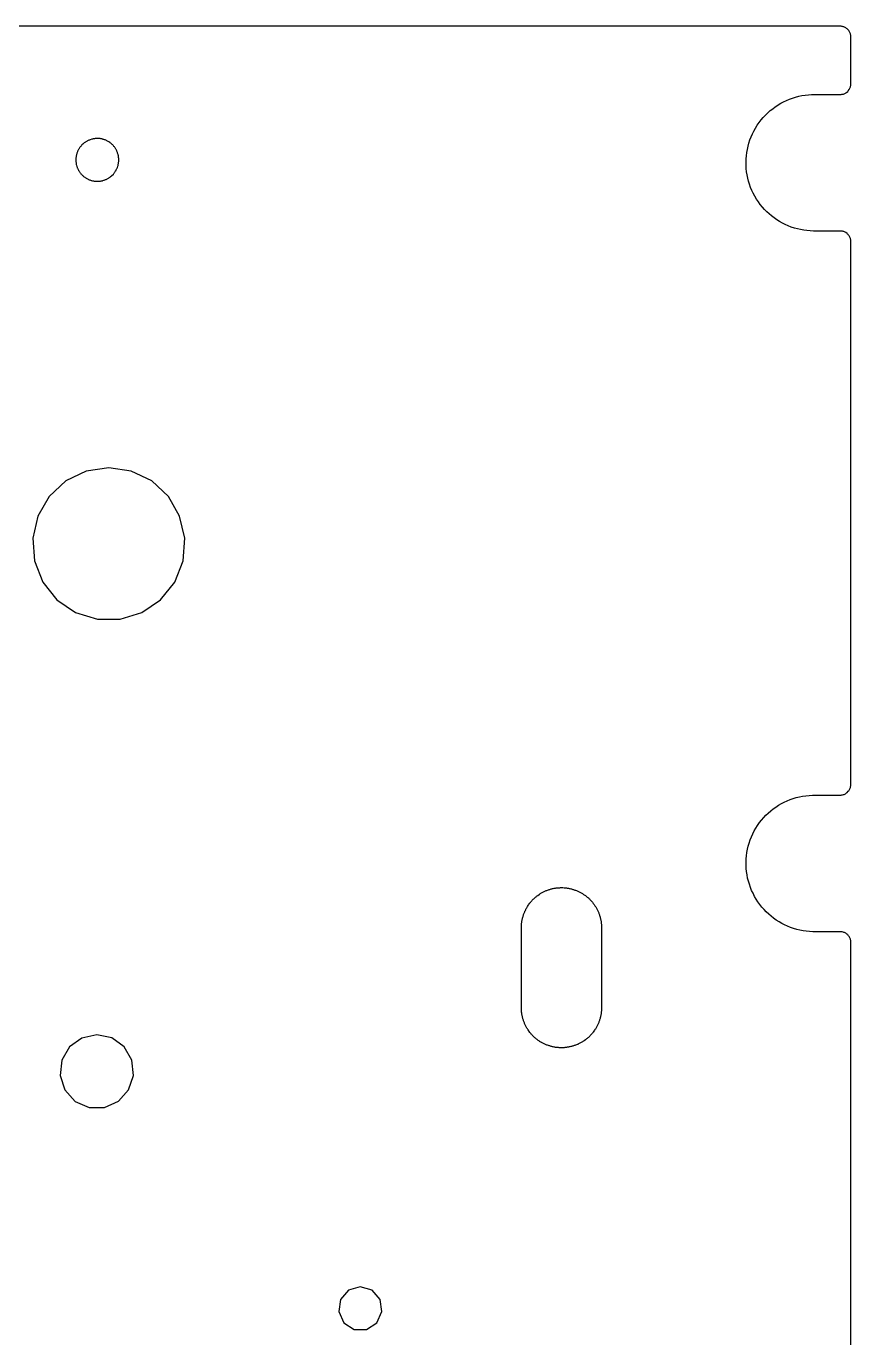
# Model space of a CAD drawing. Extents: x 14 to 158, y 769 to 1204.
# Drawn here: x 78.9 to 157.1, y 1079.8 to 1204.3 of the extents above; entities that cross this region are included whole.
import ezdxf

# ---------------------------------------------------------------- set-up
doc = ezdxf.new("R2010")
doc.units = 0

msp = doc.modelspace()

# ---------------------------------------------------------------- linework, layer by layer
at = {"layer": 'Top'}
for p, q in [((156.20052, 1204.252397), (15.0241, 1204.26)), ((156.276554, 1204.245905), (156.20052, 1204.252397)), ((156.33993, 1204.230081), (156.276554, 1204.245905)), ((156.4128, 1204.214258), (156.33993, 1204.230081)), ((156.479341, 1204.18894), (156.4128, 1204.214258)), ((156.542716, 1204.163622), (156.479341, 1204.18894)), ((156.606092, 1204.131894), (156.542716, 1204.163622)), ((156.663138, 1204.100165), (156.606092, 1204.131894)), ((156.729679, 1204.058943), (156.663138, 1204.100165)), ((156.777231, 1204.011391), (156.729679, 1204.058943)), ((156.834277, 1203.960674), (156.777231, 1204.011391)), ((156.884994, 1203.913122), (156.834277, 1203.960674)), ((156.932546, 1203.856075), (156.884994, 1203.913122)), ((156.973769, 1203.799029), (156.932546, 1203.856075)), ((157.005497, 1203.735653), (156.973769, 1203.799029)), ((157.037225, 1203.669113), (157.005497, 1203.735653)), ((157.062543, 1203.605737), (157.037225, 1203.669113)), ((157.087861, 1203.539197), (157.062543, 1203.605737)), ((157.103685, 1203.466246), (157.087861, 1203.539197)), ((157.119508, 1203.40287), (157.103685, 1203.466246)), ((157.126, 1203.33), (157.119508, 1203.40287)), ((157.126003, 1198.712143), (157.126, 1203.33)), ((152.792933, 1197.721762), (153.103571, 1197.75349)), ((153.103571, 1197.75349), (153.411037, 1197.778808)), ((153.411037, 1197.778808), (156.137, 1197.78)), ((156.137, 1197.78), (156.20987, 1197.786492)), ((156.20987, 1197.786492), (156.282821, 1197.795986)), ((156.282821, 1197.795986), (156.349362, 1197.802478)), ((156.349362, 1197.802478), (156.422231, 1197.818301)), ((156.422231, 1197.818301), (156.485607, 1197.843619)), ((156.485607, 1197.843619), (156.552148, 1197.875347)), ((156.552148, 1197.875347), (156.615523, 1197.910241)), ((156.615523, 1197.910241), (156.67257, 1197.941969)), ((156.67257, 1197.941969), (156.729616, 1197.983192)), ((156.729616, 1197.983192), (156.843725, 1198.078288)), ((156.843725, 1198.078288), (156.891277, 1198.129005)), ((156.891277, 1198.129005), (156.97369, 1198.243114)), ((156.97369, 1198.243114), (157.011748, 1198.306489)), ((157.011748, 1198.306489), (157.037066, 1198.369865)), ((157.037066, 1198.369865), (157.068794, 1198.436405)), ((157.068794, 1198.436405), (157.087782, 1198.499781)), ((157.087782, 1198.499781), (157.110017, 1198.566322)), ((157.110017, 1198.566322), (157.119511, 1198.639273)), ((157.119511, 1198.639273), (157.126003, 1198.712143)), ((149.718221, 1196.431681), (149.962295, 1196.618692)), ((149.962295, 1196.618692), (150.482146, 1196.942014)), ((150.482146, 1196.942014), (150.748405, 1197.078316)), ((150.748405, 1197.078316), (151.024183, 1197.217791)), ((151.024183, 1197.217791), (151.309463, 1197.3319)), ((151.309463, 1197.3319), (151.591578, 1197.436506)), ((151.591578, 1197.436506), (151.886368, 1197.525256)), ((151.886368, 1197.525256), (152.184331, 1197.607669)), ((152.184331, 1197.607669), (152.485459, 1197.671045)), ((152.485459, 1197.671045), (152.792933, 1197.721762)), ((148.437626, 1195.116209), (148.621472, 1195.360283)), ((148.621472, 1195.360283), (148.824339, 1195.594854)), ((148.824339, 1195.594854), (149.027206, 1195.82308)), ((149.027206, 1195.82308), (149.255432, 1196.041795)), ((149.255432, 1196.041795), (149.483658, 1196.244662)), ((149.483658, 1196.244662), (149.718221, 1196.431681)), ((147.673702, 1193.753193), (147.794156, 1194.035308)), ((147.794156, 1194.035308), (147.933623, 1194.311078)), ((147.933623, 1194.311078), (148.085773, 1194.59002)), ((148.085773, 1194.59002), (148.256944, 1194.856287)), ((148.256944, 1194.856287), (148.437626, 1195.116209)), ((84.002372, 1192.805556), (83.969994, 1192.757192)), ((84.044487, 1192.847509), (84.002372, 1192.805556)), ((84.086521, 1192.895872), (84.044487, 1192.847509)), ((84.12539, 1192.947482), (84.086521, 1192.895872)), ((84.167505, 1192.98627), (84.12539, 1192.947482)), ((84.251614, 1193.070192), (84.167505, 1192.98627)), ((84.300221, 1193.112145), (84.251614, 1193.070192)), ((84.351912, 1193.154098), (84.300221, 1193.112145)), ((84.390781, 1193.186476), (84.351912, 1193.154098)), ((84.442472, 1193.228428), (84.390781, 1193.186476)), ((84.490998, 1193.260806), (84.442472, 1193.228428)), ((84.54918, 1193.293184), (84.490998, 1193.260806)), ((84.597706, 1193.325561), (84.54918, 1193.293184)), ((84.649396, 1193.351366), (84.597706, 1193.325561)), ((84.707579, 1193.383744), (84.649396, 1193.351366)), ((84.765761, 1193.409548), (84.707579, 1193.383744)), ((84.820697, 1193.435353), (84.765761, 1193.409548)), ((84.872388, 1193.457993), (84.820697, 1193.435353)), ((84.937062, 1193.483798), (84.872388, 1193.457993)), ((85.111747, 1193.532161), (84.937062, 1193.483798)), ((85.179667, 1193.551555), (85.111747, 1193.532161)), ((85.234604, 1193.567704), (85.179667, 1193.551555)), ((85.302524, 1193.574195), (85.234604, 1193.567704)), ((85.360706, 1193.583852), (85.302524, 1193.574195)), ((85.42538, 1193.590344), (85.360706, 1193.583852)), ((85.4933, 1193.6), (85.42538, 1193.590344)), ((85.6259, 1193.6), (85.4933, 1193.6)), ((85.74879, 1193.60488), (85.6258, 1193.6)), ((85.81671, 1193.595224), (85.74879, 1193.60488)), ((85.881384, 1193.588732), (85.81671, 1193.595224)), ((85.949304, 1193.579075), (85.881384, 1193.588732)), ((86.007486, 1193.572584), (85.949304, 1193.579075)), ((86.072161, 1193.556435), (86.007486, 1193.572584)), ((86.130343, 1193.537041), (86.072161, 1193.556435)), ((86.188525, 1193.520893), (86.130343, 1193.537041)), ((86.253199, 1193.504745), (86.188525, 1193.520893)), ((86.311382, 1193.488597), (86.253199, 1193.504745)), ((86.369564, 1193.462792), (86.311382, 1193.488597)), ((86.427746, 1193.440152), (86.369564, 1193.462792)), ((86.485928, 1193.414347), (86.427746, 1193.440152)), ((86.534535, 1193.388543), (86.485928, 1193.414347)), ((86.592718, 1193.356165), (86.534535, 1193.388543)), ((86.644408, 1193.33036), (86.592718, 1193.356165)), ((86.702591, 1193.297983), (86.644408, 1193.33036)), ((86.799642, 1193.233471), (86.702591, 1193.297983)), ((86.851333, 1193.191518), (86.799642, 1193.233471)), ((86.899859, 1193.15914), (86.851333, 1193.191518)), ((86.941974, 1193.117187), (86.899859, 1193.15914)), ((86.9905, 1193.075235), (86.941974, 1193.117187)), ((87.032615, 1193.033282), (86.9905, 1193.075235)), ((87.081141, 1192.991329), (87.032615, 1193.033282)), ((87.123256, 1192.952541), (87.081141, 1192.991329)), ((87.165371, 1192.900931), (87.123256, 1192.952541)), ((87.19783, 1192.852568), (87.165371, 1192.900931)), ((87.239945, 1192.810615), (87.19783, 1192.852568)), ((87.272323, 1192.762251), (87.239945, 1192.810615)), ((147.315584, 1192.567693), (147.382125, 1192.868821)), ((147.382125, 1192.868821), (147.461324, 1193.169949)), ((147.461324, 1193.169949), (147.559593, 1193.461575)), ((147.559593, 1193.461575), (147.673702, 1193.753193)), ((83.597854, 1191.773042), (83.588198, 1191.714941)), ((83.588198, 1191.714941), (83.5882, 1191.45)), ((83.604346, 1191.8408), (83.597854, 1191.773042)), ((83.614084, 1191.905312), (83.604346, 1191.8408)), ((83.620575, 1191.963413), (83.614084, 1191.905312)), ((83.636724, 1192.031171), (83.620575, 1191.963413)), ((83.656118, 1192.086026), (83.636724, 1192.031171)), ((83.672266, 1192.144127), (83.656118, 1192.086026)), ((83.688414, 1192.211885), (83.672266, 1192.144127)), ((83.711054, 1192.269986), (83.688414, 1192.211885)), ((83.730448, 1192.328087), (83.711054, 1192.269986)), ((83.753088, 1192.386189), (83.730448, 1192.328087)), ((83.778974, 1192.434552), (83.753088, 1192.386189)), ((83.811352, 1192.492653), (83.778974, 1192.434552)), ((83.837238, 1192.550755), (83.811352, 1192.492653)), ((83.869615, 1192.599118), (83.837238, 1192.550755)), ((83.901993, 1192.650728), (83.869615, 1192.599118)), ((83.937616, 1192.705583), (83.901993, 1192.650728)), ((83.969994, 1192.757192), (83.937616, 1192.705583)), ((87.314438, 1192.710642), (87.272323, 1192.762251)), ((87.346816, 1192.655786), (87.314438, 1192.710642)), ((87.372701, 1192.604177), (87.346816, 1192.655786)), ((87.405079, 1192.555813), (87.372701, 1192.604177)), ((87.437457, 1192.497712), (87.405079, 1192.555813)), ((87.463343, 1192.439611), (87.437457, 1192.497712)), ((87.489228, 1192.391247), (87.463343, 1192.439611)), ((87.511868, 1192.333146), (87.489228, 1192.391247)), ((87.537754, 1192.275045), (87.511868, 1192.333146)), ((87.553903, 1192.216944), (87.537754, 1192.275045)), ((87.570051, 1192.149186), (87.553903, 1192.216944)), ((87.589445, 1192.091085), (87.570051, 1192.149186)), ((87.605593, 1192.03623), (87.589445, 1192.091085)), ((87.621741, 1191.968472), (87.605593, 1192.03623)), ((87.628233, 1191.910371), (87.621741, 1191.968472)), ((87.637971, 1191.845859), (87.628233, 1191.910371)), ((87.644462, 1191.778101), (87.637971, 1191.845859)), ((87.6542, 1191.72), (87.644462, 1191.778101)), ((87.654189, 1191.408872), (87.6542, 1191.72)), ((147.195, 1191.36), (147.201492, 1191.657955)), ((147.201492, 1191.657955), (147.22681, 1191.968602)), ((147.22681, 1191.968602), (147.268032, 1192.266557)), ((147.268032, 1192.266557), (147.315584, 1192.567693)), ((83.5882, 1191.45), (83.597856, 1191.385488)), ((83.597856, 1191.385488), (83.604348, 1191.317731)), ((83.604348, 1191.317731), (83.614086, 1191.259629)), ((83.614086, 1191.259629), (83.620578, 1191.195118)), ((83.620578, 1191.195118), (83.630315, 1191.137016)), ((83.630315, 1191.137016), (83.646463, 1191.072505)), ((83.646463, 1191.072505), (83.678841, 1190.956319)), ((83.678841, 1190.956319), (83.704727, 1190.888561)), ((83.704727, 1190.888561), (83.720875, 1190.83046)), ((83.720875, 1190.83046), (83.746761, 1190.772358)), ((83.746761, 1190.772358), (83.769401, 1190.723995)), ((83.769401, 1190.723995), (83.795287, 1190.665894)), ((83.795287, 1190.665894), (83.827665, 1190.607792)), ((83.827665, 1190.607792), (83.85355, 1190.559429)), ((83.85355, 1190.559429), (83.885928, 1190.501328)), ((83.885928, 1190.501328), (83.918306, 1190.452964)), ((83.918306, 1190.452964), (83.953929, 1190.401355)), ((83.953929, 1190.401355), (83.992717, 1190.352991)), ((83.992717, 1190.352991), (84.028341, 1190.301382)), ((84.028341, 1190.301382), (84.070456, 1190.262593)), ((87.149131, 1190.22812), (87.181509, 1190.276483)), ((87.181509, 1190.276483), (87.223624, 1190.318436)), ((87.223624, 1190.318436), (87.265739, 1190.3668)), ((87.265739, 1190.3668), (87.298117, 1190.418409)), ((87.298117, 1190.418409), (87.330494, 1190.466773)), ((87.330494, 1190.466773), (87.362872, 1190.524793)), ((87.362872, 1190.524793), (87.398495, 1190.573156)), ((87.398495, 1190.573156), (87.421135, 1190.631176)), ((87.421135, 1190.631176), (87.456759, 1190.682786)), ((87.456759, 1190.682786), (87.479399, 1190.740887)), ((87.479399, 1190.740887), (87.505285, 1190.798988)), ((87.505285, 1190.798988), (87.531171, 1190.853844)), ((87.531171, 1190.853844), (87.563548, 1190.97003)), ((87.563548, 1190.97003), (87.589434, 1191.028131)), ((87.589434, 1191.028131), (87.595926, 1191.095888)), ((87.595926, 1191.095888), (87.612074, 1191.15399)), ((87.612074, 1191.15399), (87.628222, 1191.218501)), ((87.628222, 1191.218501), (87.63796, 1191.276603)), ((87.63796, 1191.276603), (87.644452, 1191.341114)), ((87.644452, 1191.341114), (87.654189, 1191.408872)), ((147.195055, 1191.05812), (147.195, 1191.36)), ((147.210879, 1190.760165), (147.195055, 1191.05812)), ((147.242607, 1190.449518), (147.210879, 1190.760165)), ((147.293324, 1190.151563), (147.242607, 1190.449518)), ((84.070456, 1190.262593), (84.109244, 1190.210984)), ((84.109244, 1190.210984), (84.151359, 1190.172196)), ((84.151359, 1190.172196), (84.193475, 1190.120586)), ((84.193475, 1190.120586), (84.23559, 1190.078634)), ((84.23559, 1190.078634), (84.284116, 1190.039845)), ((84.284116, 1190.039845), (84.326231, 1189.997892)), ((84.326231, 1189.997892), (84.374757, 1189.965515)), ((84.374757, 1189.965515), (84.426447, 1189.923562)), ((84.426447, 1189.923562), (84.474973, 1189.88802)), ((84.474973, 1189.88802), (84.523499, 1189.855642)), ((84.523499, 1189.855642), (84.575271, 1189.823264)), ((84.575271, 1189.823264), (84.633453, 1189.790887)), ((84.633453, 1189.790887), (84.681979, 1189.765082)), ((84.681979, 1189.765082), (84.740161, 1189.739277)), ((84.740161, 1189.739277), (84.798343, 1189.7069)), ((84.798343, 1189.7069), (84.856526, 1189.681095)), ((84.856526, 1189.681095), (84.914708, 1189.664947)), ((84.914708, 1189.664947), (84.97289, 1189.642388)), ((84.97289, 1189.642388), (85.027827, 1189.62624)), ((85.027827, 1189.62624), (85.086009, 1189.606927)), ((85.086009, 1189.606927), (85.153929, 1189.590779)), ((85.153929, 1189.590779), (85.212111, 1189.574631)), ((85.212111, 1189.574631), (85.276785, 1189.568139)), ((85.276785, 1189.568139), (85.334968, 1189.558482)), ((85.334968, 1189.558482), (85.402888, 1189.551991)), ((85.402888, 1189.551991), (85.467562, 1189.542334)), ((85.467562, 1189.542334), (85.5354, 1189.55)), ((85.5354, 1189.55), (85.593582, 1189.540344)), ((85.593582, 1189.540344), (85.6583, 1189.54)), ((85.6583, 1189.54), (85.72622, 1189.549656)), ((85.72622, 1189.549656), (85.791, 1189.55)), ((85.791, 1189.55), (85.855674, 1189.559656)), ((85.855674, 1189.559656), (85.923594, 1189.566148)), ((85.923594, 1189.566148), (85.981776, 1189.575805)), ((85.981776, 1189.575805), (86.046451, 1189.591953)), ((86.046451, 1189.591953), (86.104633, 1189.598445)), ((86.104633, 1189.598445), (86.162815, 1189.614593)), ((86.162815, 1189.614593), (86.230735, 1189.633906)), ((86.230735, 1189.633906), (86.288917, 1189.656465)), ((86.288917, 1189.656465), (86.3471, 1189.672613)), ((86.3471, 1189.672613), (86.402036, 1189.698418)), ((86.402036, 1189.698418), (86.460218, 1189.724222)), ((86.460218, 1189.724222), (86.518401, 1189.746862)), ((86.518401, 1189.746862), (86.570172, 1189.782405)), ((86.570172, 1189.782405), (86.628355, 1189.804963)), ((86.628355, 1189.804963), (86.676881, 1189.840425)), ((86.676881, 1189.840425), (86.725406, 1189.872802)), ((86.725406, 1189.872802), (86.783589, 1189.90518)), ((86.783589, 1189.90518), (86.83536, 1189.937557)), ((86.83536, 1189.937557), (86.874149, 1189.97951)), ((86.874149, 1189.97951), (86.92592, 1190.011888)), ((86.92592, 1190.011888), (86.974446, 1190.053841)), ((86.974446, 1190.053841), (87.149131, 1190.22812)), ((147.3567, 1189.850427), (147.293324, 1190.151563)), ((147.429569, 1189.549299), (147.3567, 1189.850427)), ((147.518328, 1189.257673), (147.429569, 1189.549299)), ((147.626099, 1188.966055), (147.518328, 1189.257673)), ((147.746553, 1188.680775), (147.626099, 1188.966055)), ((147.87651, 1188.39866), (147.746553, 1188.680775)), ((148.022323, 1188.12289), (147.87651, 1188.39866)), ((148.183984, 1187.85345), (148.022323, 1188.12289)), ((148.364658, 1187.587191), (148.183984, 1187.85345)), ((148.542167, 1187.343117), (148.364658, 1187.587191)), ((148.735532, 1187.099043), (148.542167, 1187.343117)), ((148.947902, 1186.870817), (148.735532, 1187.099043)), ((149.157115, 1186.652102), (148.947902, 1186.870817)), ((149.385341, 1186.442889), (149.157115, 1186.652102)), ((149.619904, 1186.246367), (149.385341, 1186.442889)), ((149.863978, 1186.059348), (149.619904, 1186.246367)), ((150.114389, 1185.881839), (149.863978, 1186.059348)), ((150.374319, 1185.720178), (150.114389, 1185.881839)), ((150.643751, 1185.574365), (150.374319, 1185.720178)), ((150.91001, 1185.434898), (150.643751, 1185.574365)), ((151.195298, 1185.314444), (150.91001, 1185.434898)), ((151.480578, 1185.200327), (151.195298, 1185.314444)), ((151.772196, 1185.102067), (151.480578, 1185.200327)), ((152.063822, 1185.022786), (151.772196, 1185.102067)), ((152.36495, 1184.956246), (152.063822, 1185.022786)), ((152.662913, 1184.899199), (152.36495, 1184.956246)), ((152.973551, 1184.861141), (152.662913, 1184.899199)), ((153.287362, 1184.835824), (152.973551, 1184.861141)), ((153.598, 1184.82), (153.287362, 1184.835824)), ((156.194093, 1184.819126), (153.598, 1184.82)), ((156.267044, 1184.809632), (156.194093, 1184.819126)), ((156.33042, 1184.803141), (156.267044, 1184.809632)), ((156.403289, 1184.777823), (156.33042, 1184.803141)), ((156.46983, 1184.761999), (156.403289, 1184.777823)), ((156.533206, 1184.736681), (156.46983, 1184.761999)), ((156.599746, 1184.704953), (156.533206, 1184.736681)), ((156.663122, 1184.66373), (156.599746, 1184.704953)), ((156.777231, 1184.581309), (156.663122, 1184.66373)), ((156.827948, 1184.533757), (156.777231, 1184.581309)), ((156.8755, 1184.486205), (156.827948, 1184.533757)), ((156.923052, 1184.429159), (156.8755, 1184.486205)), ((156.964274, 1184.372113), (156.923052, 1184.429159)), ((157.005497, 1184.305572), (156.964274, 1184.372113)), ((157.037225, 1184.242196), (157.005497, 1184.305572)), ((157.062543, 1184.175656), (157.037225, 1184.242196)), ((157.087861, 1184.11228), (157.062543, 1184.175656)), ((157.103685, 1184.048904), (157.087861, 1184.11228)), ((157.119508, 1183.97287), (157.103685, 1184.048904)), ((157.126, 1183.9), (157.119508, 1183.97287)), ((157.126524, 1132.211296), (157.126, 1183.9)), ((84.57265, 1162.026678), (82.6359, 1161.09159)), ((86.7091, 1162.35), (84.57265, 1162.026678)), ((88.832939, 1162.024398), (86.709179, 1162.34772)), ((90.782369, 1161.08931), (88.832939, 1162.024398)), ((82.6359, 1161.09159), (81.051, 1159.62397)), ((92.364099, 1159.62169), (90.782369, 1161.08931)), ((81.051, 1159.62397), (79.97326, 1157.75696)), ((93.435489, 1157.75468), (92.364099, 1159.62169)), ((79.97326, 1157.75696), (79.494623, 1155.65539)), ((93.914126, 1155.65311), (93.435489, 1157.75468)), ((79.494623, 1155.65539), (79.656284, 1153.50626)), ((93.758811, 1153.50398), (93.914126, 1155.65311)), ((79.656284, 1153.50626), (80.442395, 1151.49977)), ((92.9727, 1151.49749), (93.758811, 1153.50398)), ((80.442395, 1151.49977), (81.783215, 1149.81344)), ((91.62553, 1149.81116), (92.9727, 1151.49749)), ((81.783215, 1149.81344), (83.567815, 1148.59624)), ((89.84093, 1148.59396), (91.62553, 1149.81116)), ((83.567815, 1148.59624), (85.628185, 1147.96228)), ((85.628185, 1147.96228), (87.7869, 1147.96)), ((87.7869, 1147.96), (89.84093, 1148.59396)), ((156.980541, 1131.742348), (157.012269, 1131.805724)), ((157.012269, 1131.805724), (157.047163, 1131.872264)), ((157.047163, 1131.872264), (157.069397, 1131.93564)), ((157.069397, 1131.93564), (157.094715, 1132.00218)), ((157.094715, 1132.00218), (157.110538, 1132.07505)), ((157.110538, 1132.07505), (157.120032, 1132.138426)), ((157.120032, 1132.138426), (157.126524, 1132.211296)), ((150.539299, 1130.460319), (150.805566, 1130.596621)), ((150.805566, 1130.596621), (151.090846, 1130.726586)), ((151.090846, 1130.726586), (151.366616, 1130.840695)), ((151.366616, 1130.840695), (151.658242, 1130.945301)), ((151.658242, 1130.945301), (151.94986, 1131.037224)), ((151.94986, 1131.037224), (152.250996, 1131.110175)), ((152.250996, 1131.110175), (152.548951, 1131.167222)), ((152.548951, 1131.167222), (152.859598, 1131.214774)), ((152.859598, 1131.214774), (153.167064, 1131.246502)), ((153.167064, 1131.246502), (153.484048, 1131.262326)), ((153.484048, 1131.262326), (156.147, 1131.27)), ((156.147, 1131.27), (156.21987, 1131.279494)), ((156.21987, 1131.279494), (156.292821, 1131.285986)), ((156.292821, 1131.285986), (156.356197, 1131.304974)), ((156.356197, 1131.304974), (156.429067, 1131.320798)), ((156.429067, 1131.320798), (156.495607, 1131.342951)), ((156.495607, 1131.342951), (156.558983, 1131.368269)), ((156.558983, 1131.368269), (156.625523, 1131.399997)), ((156.625523, 1131.399997), (156.68257, 1131.44122)), ((156.68257, 1131.44122), (156.736451, 1131.482442)), ((156.736451, 1131.482442), (156.793497, 1131.529995)), ((156.793497, 1131.529995), (156.891766, 1131.628255)), ((156.891766, 1131.628255), (156.939318, 1131.685302)), ((156.939318, 1131.685302), (156.980541, 1131.742348)), ((148.865644, 1129.138518), (149.078022, 1129.357233)), ((149.078022, 1129.357233), (149.296737, 1129.566438)), ((149.296737, 1129.566438), (149.5313, 1129.769305)), ((149.5313, 1129.769305), (149.765871, 1129.956324)), ((149.765871, 1129.956324), (150.019455, 1130.133833)), ((150.019455, 1130.133833), (150.279377, 1130.305004)), ((150.279377, 1130.305004), (150.539299, 1130.460319)), ((147.965425, 1127.864259), (148.127086, 1128.140029)), ((148.127086, 1128.140029), (148.288739, 1128.399951)), ((148.288739, 1128.399951), (148.475758, 1128.659873)), ((148.475758, 1128.659873), (148.662777, 1128.900782)), ((148.662777, 1128.900782), (148.865644, 1129.138518)), ((147.48678, 1126.719958), (147.585049, 1127.011576)), ((147.585049, 1127.011576), (147.699158, 1127.293691)), ((147.699158, 1127.293691), (147.829123, 1127.578971)), ((147.829123, 1127.578971), (147.965425, 1127.864259)), ((147.236385, 1125.518602), (147.274443, 1125.81973)), ((147.274443, 1125.81973), (147.331489, 1126.127204)), ((147.331489, 1126.127204), (147.39803, 1126.41883)), ((147.39803, 1126.41883), (147.48678, 1126.719958)), ((147.194675, 1124.61422), (147.195, 1124.91)), ((147.210499, 1124.306746), (147.194675, 1124.61422)), ((147.195, 1124.91), (147.201492, 1125.217474)), ((147.201492, 1125.217474), (147.236385, 1125.518602)), ((147.235816, 1124.005618), (147.210499, 1124.306746)), ((147.283368, 1123.698144), (147.235816, 1124.005618)), ((147.340415, 1123.397016), (147.283368, 1123.698144)), ((147.413285, 1123.09588), (147.340415, 1123.397016)), ((147.502035, 1122.804262), (147.413285, 1123.09588)), ((127.428746, 1121.750212), (127.542863, 1121.832625)), ((127.542863, 1121.832625), (127.606239, 1121.873848)), ((127.606239, 1121.873848), (127.663285, 1121.91507)), ((127.663285, 1121.91507), (127.726661, 1121.946799)), ((127.726661, 1121.946799), (127.783707, 1121.988021)), ((127.783707, 1121.988021), (127.850248, 1122.01975)), ((127.850248, 1122.01975), (127.913623, 1122.051478)), ((127.913623, 1122.051478), (127.97067, 1122.083206)), ((127.97067, 1122.083206), (128.03721, 1122.1181)), ((128.03721, 1122.1181), (128.100586, 1122.149828)), ((128.100586, 1122.149828), (128.167126, 1122.175146)), ((128.167126, 1122.175146), (128.230502, 1122.206874)), ((128.230502, 1122.206874), (128.297043, 1122.229027)), ((128.297043, 1122.229027), (128.360418, 1122.254345)), ((128.360418, 1122.254345), (128.426959, 1122.279663)), ((128.426959, 1122.279663), (128.49991, 1122.301816)), ((128.49991, 1122.301816), (128.563286, 1122.320804)), ((128.563286, 1122.320804), (128.629826, 1122.343039)), ((128.629826, 1122.343039), (128.693202, 1122.358862)), ((128.693202, 1122.358862), (128.766072, 1122.377851)), ((128.766072, 1122.377851), (128.832612, 1122.393674)), ((128.832612, 1122.393674), (128.895988, 1122.409498)), ((128.895988, 1122.409498), (128.968858, 1122.425321)), ((128.968858, 1122.425321), (129.035398, 1122.431813)), ((129.035398, 1122.431813), (129.108349, 1122.441307)), ((129.108349, 1122.441307), (129.171725, 1122.457131)), ((129.171725, 1122.457131), (129.244595, 1122.466625)), ((129.244595, 1122.466625), (129.311135, 1122.473117)), ((129.311135, 1122.473117), (129.384, 1122.47)), ((129.384, 1122.47), (129.447376, 1122.479494)), ((129.447376, 1122.479494), (129.52, 1122.48)), ((129.52, 1122.48), (129.586541, 1122.486492)), ((129.586541, 1122.486492), (129.723, 1122.49)), ((129.723, 1122.49), (129.79587, 1122.483508)), ((129.79587, 1122.483508), (129.935, 1122.48)), ((129.935, 1122.48), (129.998376, 1122.470506)), ((129.998376, 1122.470506), (130.071327, 1122.464014)), ((130.071327, 1122.464014), (130.137867, 1122.45452)), ((130.137867, 1122.45452), (130.210737, 1122.448028)), ((130.210737, 1122.448028), (130.274113, 1122.438534)), ((130.274113, 1122.438534), (130.346983, 1122.42271)), ((130.346983, 1122.42271), (130.413523, 1122.413216)), ((130.413523, 1122.413216), (130.476899, 1122.397393)), ((130.476899, 1122.397393), (130.549769, 1122.381569)), ((130.549769, 1122.381569), (130.616309, 1122.365745)), ((130.616309, 1122.365745), (130.679685, 1122.349922)), ((130.679685, 1122.349922), (130.752555, 1122.324604)), ((130.752555, 1122.324604), (130.819096, 1122.30878)), ((130.819096, 1122.30878), (130.882471, 1122.283463)), ((130.882471, 1122.283463), (130.949012, 1122.261309)), ((130.949012, 1122.261309), (131.012387, 1122.235992)), ((131.012387, 1122.235992), (131.085339, 1122.210674)), ((131.085339, 1122.210674), (131.151879, 1122.188521)), ((131.151879, 1122.188521), (131.215255, 1122.153628)), ((131.215255, 1122.153628), (131.281795, 1122.131393)), ((131.281795, 1122.131393), (131.338842, 1122.0965)), ((131.338842, 1122.0965), (131.402217, 1122.064772)), ((131.402217, 1122.064772), (131.468758, 1122.033043)), ((131.468758, 1122.033043), (131.532133, 1122.001315)), ((131.532133, 1122.001315), (131.58918, 1121.960092)), ((131.58918, 1121.960092), (131.652555, 1121.928364)), ((131.652555, 1121.928364), (131.709602, 1121.887141)), ((131.709602, 1121.887141), (131.776142, 1121.845919)), ((131.776142, 1121.845919), (131.833188, 1121.81419)), ((131.833188, 1121.81419), (131.890235, 1121.772968)), ((147.600304, 1122.512636), (147.502035, 1122.804262)), ((147.720758, 1122.227356), (147.600304, 1122.512636)), ((147.850715, 1121.945241), (147.720758, 1122.227356)), ((147.99019, 1121.659961), (147.850715, 1121.945241)), ((126.331875, 1120.510806), (126.373098, 1120.567853)), ((126.373098, 1120.567853), (126.404826, 1120.624899)), ((126.404826, 1120.624899), (126.436555, 1120.688275)), ((126.436555, 1120.688275), (126.518968, 1120.802392)), ((126.518968, 1120.802392), (126.550696, 1120.859438)), ((126.550696, 1120.859438), (126.633109, 1120.973555)), ((126.633109, 1120.973555), (126.680661, 1121.030601)), ((126.680661, 1121.030601), (126.721883, 1121.078153)), ((126.721883, 1121.078153), (126.763106, 1121.1352)), ((126.763106, 1121.1352), (126.810658, 1121.182752)), ((126.810658, 1121.182752), (126.861375, 1121.239798)), ((126.861375, 1121.239798), (126.899433, 1121.28735)), ((126.899433, 1121.28735), (126.997694, 1121.385619)), ((126.997694, 1121.385619), (127.05474, 1121.436336)), ((127.05474, 1121.436336), (127.102292, 1121.483888)), ((127.102292, 1121.483888), (127.153009, 1121.53144)), ((127.153009, 1121.53144), (127.210055, 1121.582157)), ((127.210055, 1121.582157), (127.257607, 1121.620215)), ((127.257607, 1121.620215), (127.314654, 1121.670932)), ((127.314654, 1121.670932), (127.3717, 1121.712154)), ((127.3717, 1121.712154), (127.428746, 1121.750212)), ((131.890235, 1121.772968), (131.947281, 1121.725416)), ((131.947281, 1121.725416), (132.004327, 1121.684193)), ((132.004327, 1121.684193), (132.058209, 1121.64297)), ((132.058209, 1121.64297), (132.115255, 1121.595418)), ((132.115255, 1121.595418), (132.165972, 1121.554196)), ((132.165972, 1121.554196), (132.223018, 1121.506644)), ((132.223018, 1121.506644), (132.27057, 1121.455927)), ((132.27057, 1121.455927), (132.318122, 1121.408375)), ((132.318122, 1121.408375), (132.368839, 1121.360823)), ((132.368839, 1121.360823), (132.416391, 1121.310106)), ((132.416391, 1121.310106), (132.463943, 1121.262554)), ((132.463943, 1121.262554), (132.51466, 1121.205507)), ((132.51466, 1121.205507), (132.555883, 1121.157955)), ((132.555883, 1121.157955), (132.603435, 1121.100909)), ((132.603435, 1121.100909), (132.644658, 1121.050192)), ((132.644658, 1121.050192), (132.69221, 1120.993146)), ((132.69221, 1120.993146), (132.774631, 1120.879029)), ((132.774631, 1120.879029), (132.815853, 1120.825147)), ((132.815853, 1120.825147), (132.847582, 1120.768101)), ((132.847582, 1120.768101), (132.888804, 1120.711055)), ((132.888804, 1120.711055), (132.920533, 1120.654008)), ((132.920533, 1120.654008), (132.961755, 1120.587468)), ((132.961755, 1120.587468), (132.993484, 1120.530422)), ((148.151851, 1121.393702), (147.99019, 1121.659961)), ((148.323014, 1121.12427), (148.151851, 1121.393702)), ((148.500523, 1120.873851), (148.323014, 1121.12427)), ((148.69388, 1120.629777), (148.500523, 1120.873851)), ((148.896747, 1120.401551), (148.69388, 1120.629777)), ((125.919974, 1119.259197), (125.926466, 1119.325737)), ((125.926466, 1119.325737), (125.94229, 1119.398607)), ((125.94229, 1119.398607), (125.951784, 1119.461983)), ((125.951784, 1119.461983), (125.967607, 1119.538017)), ((125.967607, 1119.538017), (125.983431, 1119.601393)), ((125.983431, 1119.601393), (125.999255, 1119.674263)), ((125.999255, 1119.674263), (126.024572, 1119.740803)), ((126.024572, 1119.740803), (126.040396, 1119.804179)), ((126.040396, 1119.804179), (126.065714, 1119.867555)), ((126.065714, 1119.867555), (126.081537, 1119.934095)), ((126.081537, 1119.934095), (126.103691, 1119.997471)), ((126.103691, 1119.997471), (126.129008, 1120.064012)), ((126.129008, 1120.064012), (126.154326, 1120.127387)), ((126.154326, 1120.127387), (126.186055, 1120.193928)), ((126.186055, 1120.193928), (126.211372, 1120.257303)), ((126.211372, 1120.257303), (126.243101, 1120.323844)), ((126.243101, 1120.323844), (126.274829, 1120.38089)), ((126.274829, 1120.38089), (126.300147, 1120.444266)), ((126.300147, 1120.444266), (126.331875, 1120.510806)), ((132.993484, 1120.530422), (133.025212, 1120.467046)), ((133.025212, 1120.467046), (133.05694, 1120.41)), ((133.05694, 1120.41), (133.091834, 1120.346624)), ((133.091834, 1120.346624), (133.114068, 1120.280083)), ((133.114068, 1120.280083), (133.148961, 1120.223037)), ((133.148961, 1120.223037), (133.171195, 1120.159661)), ((133.171195, 1120.159661), (133.202924, 1120.093121)), ((133.202924, 1120.093121), (133.228242, 1120.029745)), ((133.228242, 1120.029745), (133.253559, 1119.963205)), ((133.253559, 1119.963205), (133.275712, 1119.899829)), ((133.275712, 1119.899829), (133.294701, 1119.833289)), ((133.294701, 1119.833289), (133.316935, 1119.769913)), ((133.316935, 1119.769913), (133.332759, 1119.696962)), ((133.332759, 1119.696962), (133.351747, 1119.630421)), ((133.351747, 1119.630421), (133.367571, 1119.567046)), ((133.367571, 1119.567046), (133.383394, 1119.494094)), ((133.383394, 1119.494094), (133.399218, 1119.427554)), ((133.399218, 1119.427554), (133.415042, 1119.354684)), ((133.415042, 1119.354684), (133.424536, 1119.291308)), ((149.109125, 1120.176498), (148.896747, 1120.401551)), ((149.337351, 1119.96412), (149.109125, 1120.176498)), ((149.571922, 1119.770763), (149.337351, 1119.96412)), ((149.806485, 1119.583744), (149.571922, 1119.770763)), ((150.060069, 1119.406235), (149.806485, 1119.583744)), ((150.316818, 1119.241401), (150.060069, 1119.406235)), ((125.869, 1118.76), (125.878494, 1118.83287)), ((125.869, 1111.09), (125.869, 1118.76)), ((125.878, 1118.91), (125.884492, 1118.976541)), ((125.878494, 1118.83287), (125.878, 1118.91)), ((125.884492, 1118.976541), (125.885, 1119.05)), ((125.885, 1119.05), (125.894494, 1119.122951)), ((125.894494, 1119.122951), (125.900986, 1119.186327)), ((125.900986, 1119.186327), (125.919974, 1119.259197)), ((133.424536, 1119.291308), (133.431028, 1119.218438)), ((133.431028, 1119.218438), (133.446851, 1119.151898)), ((133.446851, 1119.151898), (133.447, 1119.08)), ((133.447, 1119.08), (133.456494, 1119.00713)), ((133.456494, 1119.00713), (133.462986, 1118.93426)), ((133.462986, 1118.93426), (133.463, 1118.87)), ((133.463, 1118.87), (133.472494, 1118.79713)), ((133.472494, 1118.79713), (133.473, 1110.97)), ((150.576748, 1119.089251), (150.316818, 1119.241401)), ((150.852518, 1118.949784), (150.576748, 1119.089251)), ((151.128288, 1118.819819), (150.852518, 1118.949784)), ((151.413576, 1118.70571), (151.128288, 1118.819819)), ((151.705194, 1118.610614), (151.413576, 1118.70571)), ((151.99682, 1118.521856), (151.705194, 1118.610614)), ((152.297948, 1118.455315), (151.99682, 1118.521856)), ((152.599076, 1118.391939), (152.297948, 1118.455315)), ((152.90655, 1118.350717), (152.599076, 1118.391939)), ((153.214024, 1118.318988), (152.90655, 1118.350717)), ((153.531, 1118.3), (153.214024, 1118.318988)), ((156.184534, 1118.296573), (153.531, 1118.3)), ((156.257485, 1118.290081), (156.184534, 1118.296573)), ((156.324025, 1118.280587), (156.257485, 1118.290081)), ((156.396895, 1118.264764), (156.324025, 1118.280587)), ((156.460271, 1118.239446), (156.396895, 1118.264764)), ((156.526811, 1118.217293), (156.460271, 1118.239446)), ((156.590187, 1118.185564), (156.526811, 1118.217293)), ((156.656728, 1118.150671), (156.590187, 1118.185564)), ((156.713774, 1118.112613), (156.656728, 1118.150671)), ((156.77082, 1118.071391), (156.713774, 1118.112613)), ((156.827866, 1118.020674), (156.77082, 1118.071391)), ((156.875419, 1117.963628), (156.827866, 1118.020674)), ((156.916641, 1117.916075), (156.875419, 1117.963628)), ((156.964193, 1117.859029), (156.916641, 1117.916075)), ((156.995922, 1117.795653), (156.964193, 1117.859029)), ((157.030815, 1117.729113), (156.995922, 1117.795653)), ((157.062543, 1117.665737), (157.030815, 1117.729113)), ((157.087861, 1117.599197), (157.062543, 1117.665737)), ((157.103685, 1117.535821), (157.087861, 1117.599197)), ((157.119508, 1117.46287), (157.103685, 1117.535821)), ((157.126, 1117.39), (157.119508, 1117.46287)), ((157.126325, 1046.691223), (157.126, 1117.39)), ((125.868506, 1111.016035), (125.869, 1111.09)), ((125.878, 1110.94), (125.868506, 1111.016035)), ((125.878508, 1110.86287), (125.878, 1110.94)), ((125.885, 1110.79), (125.878508, 1110.86287)), ((125.884599, 1110.727924), (125.885, 1110.79)), ((125.894093, 1110.655054), (125.884599, 1110.727924)), ((125.900585, 1110.582103), (125.894093, 1110.655054)), ((133.447, 1110.62), (133.431176, 1110.556624)), ((133.447014, 1110.69059), (133.447, 1110.62)), ((133.456508, 1110.763459), (133.447014, 1110.69059)), ((133.463, 1110.83), (133.456508, 1110.763459)), ((133.463506, 1110.89713), (133.463, 1110.83)), ((133.473, 1110.97), (133.463506, 1110.89713)), ((125.910079, 1110.515563), (125.900585, 1110.582103)), ((125.925903, 1110.442693), (125.910079, 1110.515563)), ((125.935397, 1110.379317), (125.925903, 1110.442693)), ((125.951221, 1110.306447), (125.935397, 1110.379317)), ((125.967044, 1110.239907), (125.951221, 1110.306447)), ((125.982868, 1110.167037), (125.967044, 1110.239907)), ((125.998692, 1110.103661), (125.982868, 1110.167037)), ((126.014515, 1110.037121), (125.998692, 1110.103661)), ((126.039833, 1109.973745), (126.014515, 1110.037121)), ((126.055657, 1109.900875), (126.039833, 1109.973745)), ((126.080974, 1109.834335), (126.055657, 1109.900875)), ((126.103127, 1109.770959), (126.080974, 1109.834335)), ((126.128445, 1109.704418), (126.103127, 1109.770959)), ((126.153763, 1109.641043), (126.128445, 1109.704418)), ((126.175916, 1109.574502), (126.153763, 1109.641043)), ((126.210809, 1109.517456), (126.175916, 1109.574502)), ((126.233044, 1109.45408), (126.210809, 1109.517456)), ((126.267937, 1109.390705), (126.233044, 1109.45408)), ((126.299665, 1109.333658), (126.267937, 1109.390705)), ((133.057089, 1109.361817), (133.025361, 1109.298441)), ((133.091982, 1109.428358), (133.057089, 1109.361817)), ((133.114217, 1109.485404), (133.091982, 1109.428358)), ((133.14911, 1109.54878), (133.114217, 1109.485404)), ((133.171344, 1109.61532), (133.14911, 1109.54878)), ((133.203073, 1109.678696), (133.171344, 1109.61532)), ((133.22839, 1109.745236), (133.203073, 1109.678696)), ((133.253708, 1109.808612), (133.22839, 1109.745236)), ((133.275861, 1109.875153), (133.253708, 1109.808612)), ((133.29485, 1109.938528), (133.275861, 1109.875153)), ((133.317084, 1110.005069), (133.29485, 1109.938528)), ((133.332908, 1110.07802), (133.317084, 1110.005069)), ((133.351896, 1110.141396), (133.332908, 1110.07802)), ((133.36772, 1110.207936), (133.351896, 1110.141396)), ((133.383543, 1110.280887), (133.36772, 1110.207936)), ((133.399367, 1110.344263), (133.383543, 1110.280887)), ((133.41519, 1110.417214), (133.399367, 1110.344263)), ((133.424685, 1110.483754), (133.41519, 1110.417214)), ((133.431176, 1110.556624), (133.424685, 1110.483754)), ((84.16063, 1108.208872), (82.98463, 1107.359361)), ((85.5807, 1108.51), (84.16063, 1108.208872)), ((87.000749, 1108.215865), (85.580679, 1108.516993)), ((88.167239, 1107.366354), (87.000749, 1108.215865)), ((126.331394, 1109.267118), (126.299665, 1109.333658)), ((126.363122, 1109.210071), (126.331394, 1109.267118)), ((126.398015, 1109.146696), (126.363122, 1109.210071)), ((126.436073, 1109.089649), (126.398015, 1109.146696)), ((126.470966, 1109.032603), (126.436073, 1109.089649)), ((126.509024, 1108.975557), (126.470966, 1109.032603)), ((126.673858, 1108.747331), (126.509024, 1108.975557)), ((126.711916, 1108.690285), (126.673858, 1108.747331)), ((126.762633, 1108.642733), (126.711916, 1108.690285)), ((126.803855, 1108.585686), (126.762633, 1108.642733)), ((126.851408, 1108.538134), (126.803855, 1108.585686)), ((126.89896, 1108.481088), (126.851408, 1108.538134)), ((127.09549, 1108.284558), (126.89896, 1108.481088)), ((127.152536, 1108.237006), (127.09549, 1108.284558)), ((127.200088, 1108.195783), (127.152536, 1108.237006)), ((127.257134, 1108.148231), (127.200088, 1108.195783)), ((127.304687, 1108.107008), (127.257134, 1108.148231)), ((127.361733, 1108.059456), (127.304687, 1108.107008)), ((132.058398, 1108.128871), (132.004517, 1108.087648)), ((132.115445, 1108.179588), (132.058398, 1108.128871)), ((132.166161, 1108.217645), (132.115445, 1108.179588)), ((132.223208, 1108.268362), (132.166161, 1108.217645)), ((132.514826, 1108.55998), (132.223208, 1108.268362)), ((132.556048, 1108.617027), (132.514826, 1108.55998)), ((132.6036, 1108.664579), (132.556048, 1108.617027)), ((132.644823, 1108.721625), (132.6036, 1108.664579)), ((132.692375, 1108.778671), (132.644823, 1108.721625)), ((132.816002, 1108.949834), (132.692375, 1108.778671)), ((132.84773, 1109.006881), (132.816002, 1108.949834)), ((132.888953, 1109.063927), (132.84773, 1109.006881)), ((132.920681, 1109.117808), (132.888953, 1109.063927)), ((132.961904, 1109.174855), (132.920681, 1109.117808)), ((132.993632, 1109.241395), (132.961904, 1109.174855)), ((133.025361, 1109.298441), (132.993632, 1109.241395)), ((82.98463, 1107.359361), (82.252409, 1106.100951)), ((88.89946, 1106.107944), (88.167239, 1107.366354)), ((127.47585, 1107.977044), (127.361733, 1108.059456)), ((127.54239, 1107.935821), (127.47585, 1107.977044)), ((127.596272, 1107.894598), (127.54239, 1107.935821)), ((127.653318, 1107.85654), (127.596272, 1107.894598)), ((127.719859, 1107.821647), (127.653318, 1107.85654)), ((127.745176, 1107.805824), (127.719859, 1107.821647)), ((127.761, 1107.79), (127.745176, 1107.805824)), ((127.777, 1107.79), (127.761, 1107.79)), ((127.783572, 1107.788179), (127.777, 1107.79)), ((127.777, 1107.79), (127.777, 1107.79)), ((127.850112, 1107.753286), (127.783572, 1107.788179)), ((127.913488, 1107.715228), (127.850112, 1107.753286)), ((127.970534, 1107.680335), (127.913488, 1107.715228)), ((128.037075, 1107.658182), (127.970534, 1107.680335)), ((128.10045, 1107.623289), (128.037075, 1107.658182)), ((128.166991, 1107.59156), (128.10045, 1107.623289)), ((128.230367, 1107.569326), (128.166991, 1107.59156)), ((128.296907, 1107.544008), (128.230367, 1107.569326)), ((128.360283, 1107.518691), (128.296907, 1107.544008)), ((128.426823, 1107.493373), (128.360283, 1107.518691)), ((128.499774, 1107.47122), (128.426823, 1107.493373)), ((128.56315, 1107.455396), (128.499774, 1107.47122)), ((128.629691, 1107.430078), (128.56315, 1107.455396)), ((128.693066, 1107.414255), (128.629691, 1107.430078)), ((128.765936, 1107.398431), (128.693066, 1107.414255)), ((128.832477, 1107.382607), (128.765936, 1107.398431)), ((128.895852, 1107.366784), (128.832477, 1107.382607)), ((128.968722, 1107.347795), (128.895852, 1107.366784)), ((129.035263, 1107.341304), (128.968722, 1107.347795)), ((129.108214, 1107.32548), (129.035263, 1107.341304)), ((129.17159, 1107.315986), (129.108214, 1107.32548)), ((129.24446, 1107.309494), (129.17159, 1107.315986)), ((129.311, 1107.3), (129.24446, 1107.309494)), ((129.383624, 1107.299494), (129.311, 1107.3)), ((129.447, 1107.29), (129.383624, 1107.299494)), ((129.520459, 1107.286492), (129.447, 1107.29)), ((129.587, 1107.28), (129.520459, 1107.286492)), ((129.795459, 1107.283508), (129.587, 1107.28)), ((129.862, 1107.29), (129.795459, 1107.283508)), ((129.935165, 1107.291873), (129.862, 1107.29)), ((129.998541, 1107.301368), (129.935165, 1107.291873)), ((130.071492, 1107.310862), (129.998541, 1107.301368)), ((130.138032, 1107.317353), (130.071492, 1107.310862)), ((130.210902, 1107.326848), (130.138032, 1107.317353)), ((130.274278, 1107.333339), (130.210902, 1107.326848)), ((130.347148, 1107.349163), (130.274278, 1107.333339)), ((130.413688, 1107.358657), (130.347148, 1107.349163)), ((130.477064, 1107.374481), (130.413688, 1107.358657)), ((130.549934, 1107.390304), (130.477064, 1107.374481)), ((130.616474, 1107.406128), (130.549934, 1107.390304)), ((130.67985, 1107.421952), (130.616474, 1107.406128)), ((130.75272, 1107.44094), (130.67985, 1107.421952)), ((130.81926, 1107.463093), (130.75272, 1107.44094)), ((130.882636, 1107.488411), (130.81926, 1107.463093)), ((130.949177, 1107.504235), (130.882636, 1107.488411)), ((131.012552, 1107.529552), (130.949177, 1107.504235)), ((131.085503, 1107.561281), (131.012552, 1107.529552)), ((131.152044, 1107.586599), (131.085503, 1107.561281)), ((131.21542, 1107.608752), (131.152044, 1107.586599)), ((131.28196, 1107.643645), (131.21542, 1107.608752)), ((131.339006, 1107.675373), (131.28196, 1107.643645)), ((131.402382, 1107.707102), (131.339006, 1107.675373)), ((131.468923, 1107.73883), (131.402382, 1107.707102)), ((131.532298, 1107.773723), (131.468923, 1107.73883)), ((131.589345, 1107.805452), (131.532298, 1107.773723)), ((131.65272, 1107.846674), (131.589345, 1107.805452)), ((131.709767, 1107.884732), (131.65272, 1107.846674)), ((131.776307, 1107.919625), (131.709767, 1107.884732)), ((131.833353, 1107.957683), (131.776307, 1107.919625)), ((131.94747, 1108.040096), (131.833353, 1107.957683)), ((132.004517, 1108.087648), (131.94747, 1108.040096)), ((82.252409, 1106.100951), (82.106596, 1104.655521)), ((89.05161, 1104.662514), (88.89946, 1106.107944)), ((82.106596, 1104.655521), (82.553537, 1103.276661)), ((88.598332, 1103.283654), (89.05161, 1104.662514)), ((82.553537, 1103.276661), (83.526667, 1102.195761)), ((87.63154, 1102.202754), (88.598332, 1103.283654)), ((83.526667, 1102.195761), (84.848477, 1101.603007)), ((86.3034, 1101.61), (87.63154, 1102.202754)), ((84.848477, 1101.603007), (86.3034, 1101.61)), ((110.583, 1084.6), (109.46996, 1084.274244)), ((111.693302, 1084.274709), (110.583532, 1084.600465)), ((108.709435, 1083.389102), (108.552765, 1082.234142)), ((109.46996, 1084.274244), (108.709435, 1083.389102)), ((112.453827, 1083.389567), (111.693302, 1084.274709)), ((112.613759, 1082.234607), (112.453827, 1083.389567)), ((108.552765, 1082.234142), (109.029308, 1081.171312)), ((112.137208, 1081.171777), (112.613759, 1082.234607)), ((109.029308, 1081.171312), (110.005254, 1080.539535)), ((111.158, 1080.54), (112.137208, 1081.171777)), ((110.005254, 1080.539535), (111.158, 1080.54))]:
    msp.add_line(p, q, dxfattribs=at)

doc.saveas('drawing.dxf')
